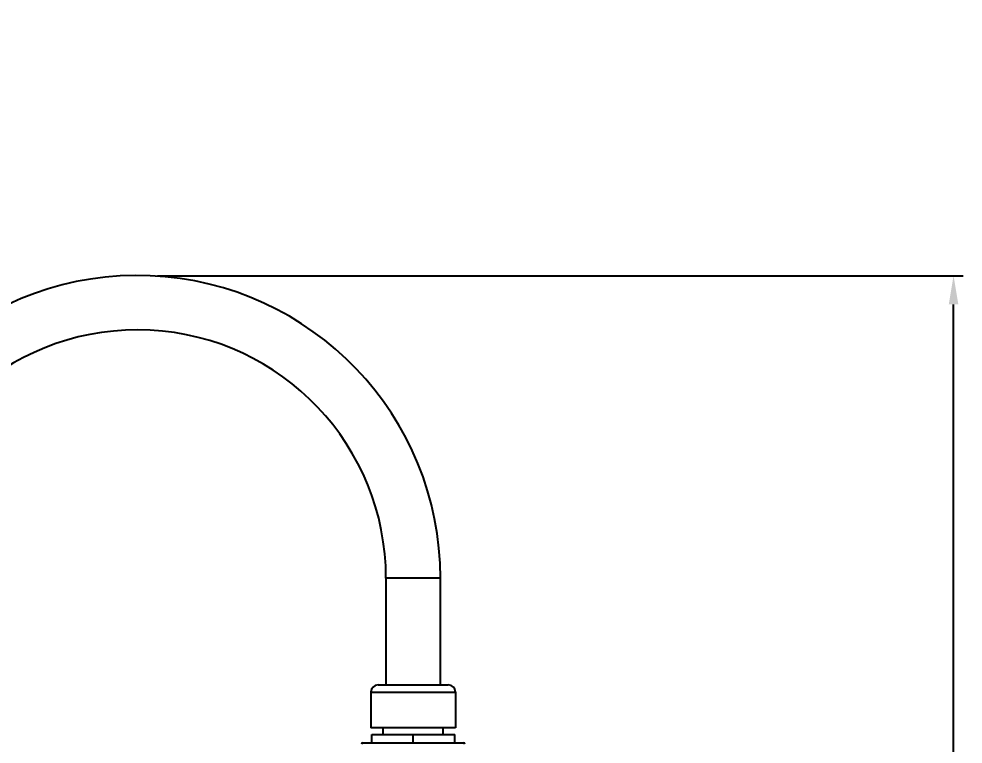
# Model space of a CAD drawing. Header units: millimetres. Extents: x 4086 to 8300, y 123 to 1549.
# Drawn here: x 6901.2 to 7098.9, y 1075.9 to 1227.9 of the extents above; entities that cross this region are included whole.
import ezdxf

# ---------------------------------------------------------------- set-up
doc = ezdxf.new("R2010")
doc.units = ezdxf.units.MM
doc.layers.add('轮廓实线层', color=7, linetype='Continuous', lineweight=30)
doc.styles.add('思源黑', font='SourceHanSansCN-Normal.ttf')
doc.dimstyles.new('尺寸标注_3_10比例', dxfattribs={"dimtxt": 7, "dimasz": 6, "dimexe": 2, "dimexo": 1.5, "dimgap": 1, "dimtad": 1, "dimdec": 1, "dimlfac": 3.333333, "dimdsep": 46, "dimtxsty": '思源黑', "dimcen": 0.09, "dimadec": 0, "dimazin": 0, "dimtp": 0.01, "dimtm": 0.01, "dimtfac": 1, "dimtdec": 1, "dimtofl": 0, "dimtmove": 0, "dimatfit": 3, "dimfxl": 0, "dimtolj": 1, "dimarcsym": 0})

# ---------------------------------------------------------------- blocks, each defined once
blk = doc.blocks.new('*D1400')
at = {"layer": 'Defpoints', "color": 0}
for p in [(6928.67, 1174.08), (7096.92, 1174.08), (6992.87, 872.56)]:
    blk.add_point(p, dxfattribs=at)
at = {"layer": '轮廓实线层', "color": 0, "lineweight": -2}
for p, q in [((6930.17, 1174.08), (7098.92, 1174.08)), ((7096.92, 878.56), (7096.92, 1168.08)), ((6994.37, 872.56), (7098.92, 872.56))]:
    blk.add_line(p, q, dxfattribs=at)
at = {"layer": '轮廓实线层', "color": 0}
for points in [[(7097.92, 1168.08), (7095.92, 1168.08), (7096.92, 1174.08)], [(7095.92, 878.56), (7097.92, 878.56), (7096.92, 872.56)]]:
    blk.add_solid(points, dxfattribs=at)
at = {"layer": '轮廓实线层', "color": 0, "insert": (7092.3, 1023.32), "char_height": 7, "attachment_point": 5, "rotation": 90, "style": '思源黑'}
blk.add_mtext('\\A1;\\A1;1040', dxfattribs=at)
blk = doc.blocks.new('*D1620')
at = {"color": 0, "lineweight": -2}
for p, q in [((6807.18, 1107.91), (6677.99, 1107.91)), ((6679.99, 878.56), (6679.99, 1101.91)), ((6934.86, 872.56), (6677.99, 872.56))]:
    blk.add_line(p, q, dxfattribs=at)
at = {"color": 0}
for points in [[(6680.99, 1101.91), (6678.99, 1101.91), (6679.99, 1107.91)], [(6678.99, 878.56), (6680.99, 878.56), (6679.99, 872.56)]]:
    blk.add_solid(points, dxfattribs=at)
at = {"layer": 'Defpoints', "color": 0}
for p in [(6679.99, 1107.91), (6808.68, 1107.91), (6936.36, 872.56)]:
    blk.add_point(p, dxfattribs=at)
at = {"color": 0, "insert": (6675.37, 990.23), "char_height": 7, "attachment_point": 5, "rotation": 90, "style": '思源黑'}
blk.add_mtext('\\A1;784.5', dxfattribs=at)
blk = doc.blocks.new('*D1621')
at = {"color": 0, "lineweight": -2}
for p, q in [((6725.98, 1227.91), (6642.66, 1227.91)), ((6644.66, 878.56), (6644.66, 1221.91)), ((6934.86, 872.56), (6642.66, 872.56))]:
    blk.add_line(p, q, dxfattribs=at)
at = {"color": 0}
for points in [[(6645.66, 1221.91), (6643.66, 1221.91), (6644.66, 1227.91)], [(6643.66, 878.56), (6645.66, 878.56), (6644.66, 872.56)]]:
    blk.add_solid(points, dxfattribs=at)
at = {"layer": 'Defpoints', "color": 0}
for p in [(6644.66, 1227.91), (6727.48, 1227.91), (6936.36, 872.56)]:
    blk.add_point(p, dxfattribs=at)
at = {"color": 0, "insert": (6640.05, 1050.23), "char_height": 7, "attachment_point": 5, "rotation": 90, "style": '思源黑'}
blk.add_mtext('\\A1;\\A1;1181.5', dxfattribs=at)

msp = doc.modelspace()

# ---------------------------------------------------------------- linework, layer by layer
for p, q in [((6989.455, 1110.688), (6978.055, 1110.688)), ((6978.055, 1110.688), (6978.055, 1088.338)), ((6989.455, 1088.338), (6989.455, 1110.688)), ((6976.405, 1088.338), (6991.105, 1088.338)), ((6974.905, 1086.838), (6992.605, 1086.838)), ((6974.905, 1086.838), (6974.905, 1079.338)), ((6992.605, 1086.838), (6992.605, 1079.338)), ((6992.605, 1079.338), (6974.905, 1079.338)), ((6975.055, 1077.988), (6992.455, 1077.988)), ((6975.055, 1076.188), (6975.055, 1077.988)), ((6977.455, 1077.988), (6977.455, 1079.338)), ((6983.755, 1076.188), (6983.755, 1077.988)), ((6990.055, 1077.988), (6990.055, 1079.338)), ((6992.455, 1076.188), (6992.455, 1077.988)), ((6973.207, 1076.188), (6994.304, 1076.188))]:
    msp.add_line(p, q)
at = {"color": 7, "linetype": 'Continuous'}
for radius, end in [(63.45, 175.18218), (52.05, 174.12503)]:
    msp.add_arc((6926.005, 1110.688), radius, 0.00019, end, dxfattribs=at)
for centre, radius, start, end in [((6976.405, 1086.838), 1.5, 89.99998, 179.99998), ((6991.105, 1086.838), 1.5, 359.99998, 89.99998), ((6973.207, 1075.888), 0.3, 89.99998, 169.99998), ((6994.304, 1075.888), 0.3, 9.99998, 89.99998)]:
    msp.add_arc(centre, radius, start, end)

# ---------------------------------------------------------------- dimensions: what is measured, and where the dimension line sits
dim = msp.add_linear_dim(base=(6644.663, 1227.906), p1=(6936.355, 872.556), p2=(6727.481, 1227.906), angle=90, text='\\A1;1181.5', dimstyle='尺寸标注_3_10比例', override={"dimtxsty": '思源黑'})
dim.commit()
dim.dimension.update_dxf_attribs({"geometry": '*D1621', "text_midpoint": (6640.046, 1050.231)})
dim = msp.add_linear_dim(base=(6679.987, 1107.907), p1=(6936.355, 872.556), p2=(6808.678, 1107.907), angle=90, dimstyle='尺寸标注_3_10比例')
dim.commit()
dim.dimension.update_dxf_attribs({"geometry": '*D1620', "text_midpoint": (6675.37, 990.231)})
at = {"layer": '轮廓实线层'}
dim = msp.add_linear_dim(base=(7096.923, 1174.082), p1=(6992.874, 872.556), p2=(6928.672, 1174.082), angle=90, text='\\A1;1040', dimstyle='尺寸标注_3_10比例', override={"dimtxsty": '思源黑'}, dxfattribs=at)
dim.commit()
dim.dimension.update_dxf_attribs({"geometry": '*D1400', "text_midpoint": (7092.297, 1023.319)})

doc.saveas('drawing.dxf')
